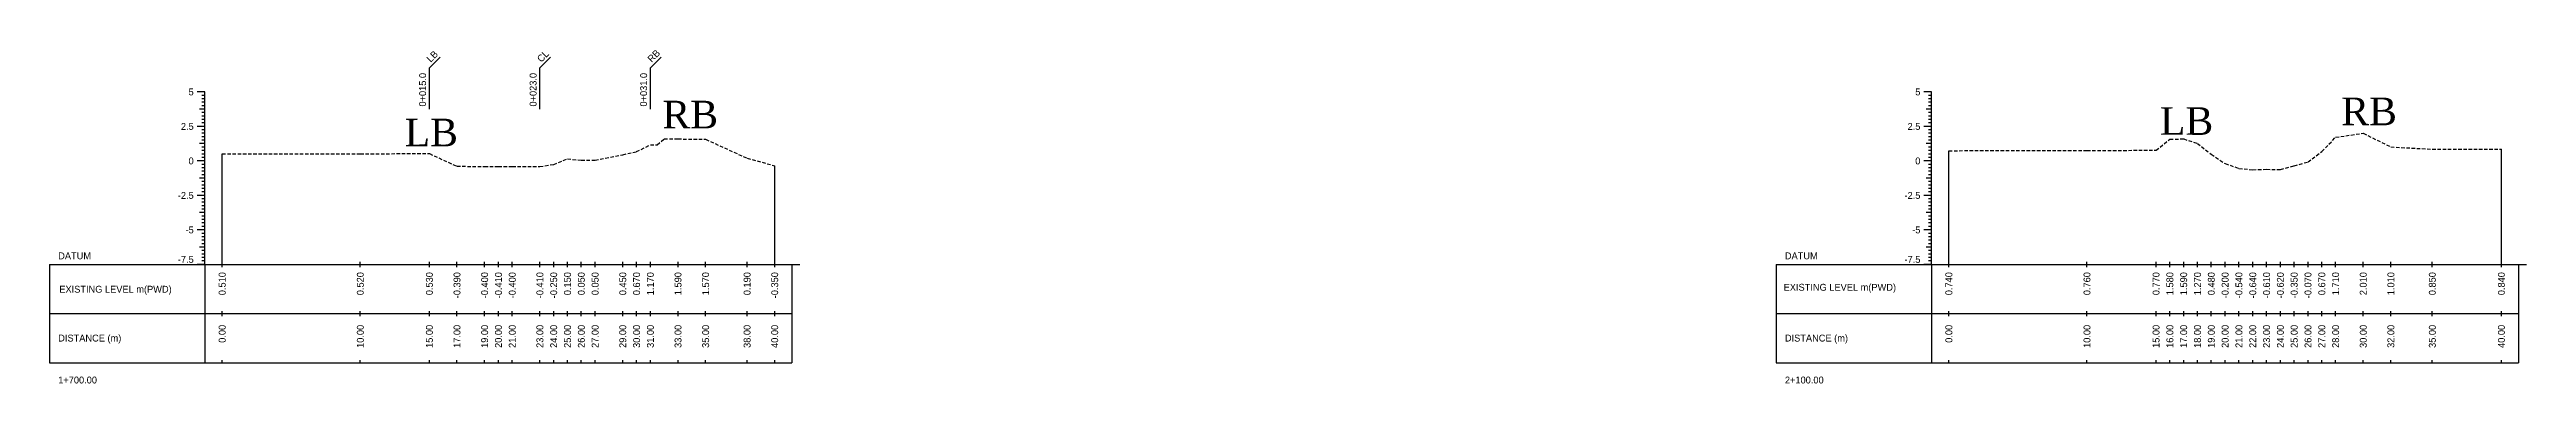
# Model space of a CAD drawing. Header units: inches. Extents: x 2917 to 4535, y -1482 to -1060.
# Drawn here: x 3897.8 to 4077.1, y -1232.3 to -1208.1 of the extents above; entities that cross this region are included whole.
import ezdxf
from ezdxf.enums import TextEntityAlignment as Align

# ---------------------------------------------------------------- set-up
doc = ezdxf.new("R2010")
doc.units = ezdxf.units.IN
doc.header["$MEASUREMENT"] = 0
doc.linetypes.add('HIDDEN', pattern=[0.375, 0.25, -0.125])
doc.layers.add('CS_Drawing', color=7, linetype='Continuous')
doc.layers.add('GL', color=3, linetype='HIDDEN')
doc.styles.add('romans', font='romans.shx')

msp = doc.modelspace()

# ---------------------------------------------------------------- linework, layer by layer
at = {"layer": 'CS_Drawing'}
for p, q in [((3925.28, -1209.45), (3926.06, -1208.67)), ((3925.28, -1212.45), (3925.28, -1209.45)), ((3933.28, -1209.45), (3934.06, -1208.67)), ((3933.28, -1212.45), (3933.28, -1209.45)), ((3941.28, -1209.45), (3942.06, -1208.67)), ((3941.28, -1212.45), (3941.28, -1209.45)), ((3909.03, -1211.2), (3908.47, -1211.2)), ((3909.03, -1211.2), (3908.64, -1211.2)), ((3909.03, -1211.2), (3908.81, -1211.2)), ((3909.03, -1211.45), (3908.81, -1211.45)), ((3909.03, -1211.7), (3908.81, -1211.7)), ((3909.03, -1211.95), (3908.81, -1211.95)), ((3909.03, -1223.7), (3909.03, -1211.2)), ((4034.03, -1211.2), (4033.47, -1211.2)), ((4034.03, -1211.2), (4033.64, -1211.2)), ((4034.03, -1211.2), (4033.81, -1211.2)), ((4034.03, -1211.45), (4033.81, -1211.45)), ((4034.03, -1211.7), (4033.81, -1211.7)), ((4034.03, -1211.95), (4033.81, -1211.95)), ((4034.03, -1223.7), (4034.03, -1211.2)), ((3909.03, -1213.7), (3908.47, -1213.7)), ((3909.03, -1212.45), (3908.64, -1212.45)), ((3909.03, -1213.7), (3908.64, -1213.7)), ((3909.03, -1212.2), (3908.81, -1212.2)), ((3909.03, -1212.45), (3908.81, -1212.45)), ((3909.03, -1212.7), (3908.81, -1212.7)), ((3909.03, -1212.95), (3908.81, -1212.95)), ((3909.03, -1213.2), (3908.81, -1213.2)), ((3909.03, -1213.45), (3908.81, -1213.45)), ((3909.03, -1213.7), (3908.81, -1213.7)), ((4034.03, -1213.7), (4033.47, -1213.7)), ((4034.03, -1212.45), (4033.64, -1212.45)), ((4034.03, -1213.7), (4033.64, -1213.7)), ((4034.03, -1212.2), (4033.81, -1212.2)), ((4034.03, -1212.45), (4033.81, -1212.45)), ((4034.03, -1212.7), (4033.81, -1212.7)), ((4034.03, -1212.95), (4033.81, -1212.95)), ((4034.03, -1213.2), (4033.81, -1213.2)), ((4034.03, -1213.45), (4033.81, -1213.45)), ((4034.03, -1213.7), (4033.81, -1213.7)), ((3909.03, -1214.95), (3908.64, -1214.95)), ((3909.03, -1213.95), (3908.81, -1213.95)), ((3909.03, -1214.2), (3908.81, -1214.2)), ((3909.03, -1214.45), (3908.81, -1214.45)), ((3909.03, -1214.7), (3908.81, -1214.7)), ((3909.03, -1214.95), (3908.81, -1214.95)), ((3909.03, -1215.2), (3908.81, -1215.2)), ((3909.03, -1215.45), (3908.81, -1215.45)), ((3909.03, -1215.7), (3908.81, -1215.7)), ((3910.28, -1223.7), (3910.28, -1215.69)), ((4034.03, -1214.95), (4033.64, -1214.95)), ((4034.03, -1213.95), (4033.81, -1213.95)), ((4034.03, -1214.2), (4033.81, -1214.2)), ((4034.03, -1214.45), (4033.81, -1214.45)), ((4034.03, -1214.7), (4033.81, -1214.7)), ((4034.03, -1214.95), (4033.81, -1214.95)), ((4034.03, -1215.2), (4033.81, -1215.2)), ((4034.03, -1215.45), (4033.81, -1215.45)), ((4034.03, -1215.7), (4033.81, -1215.7)), ((4035.28, -1223.7), (4035.28, -1215.46)), ((4075.28, -1223.7), (4075.28, -1215.36)), ((3909.03, -1216.2), (3908.47, -1216.2)), ((3909.03, -1216.2), (3908.64, -1216.2)), ((3909.03, -1217.45), (3908.64, -1217.45)), ((3909.03, -1215.95), (3908.81, -1215.95)), ((3909.03, -1216.2), (3908.81, -1216.2)), ((3909.03, -1216.45), (3908.81, -1216.45)), ((3909.03, -1216.7), (3908.81, -1216.7)), ((3909.03, -1216.95), (3908.81, -1216.95)), ((3909.03, -1217.2), (3908.81, -1217.2)), ((3909.03, -1217.45), (3908.81, -1217.45)), ((3950.28, -1223.7), (3950.28, -1216.55)), ((4034.03, -1216.2), (4033.47, -1216.2)), ((4034.03, -1216.2), (4033.64, -1216.2)), ((4034.03, -1217.45), (4033.64, -1217.45)), ((4034.03, -1215.95), (4033.81, -1215.95)), ((4034.03, -1216.2), (4033.81, -1216.2)), ((4034.03, -1216.45), (4033.81, -1216.45)), ((4034.03, -1216.7), (4033.81, -1216.7)), ((4034.03, -1216.95), (4033.81, -1216.95)), ((4034.03, -1217.2), (4033.81, -1217.2)), ((4034.03, -1217.45), (4033.81, -1217.45)), ((3909.03, -1218.7), (3908.47, -1218.7)), ((3909.03, -1218.7), (3908.64, -1218.7)), ((3909.03, -1217.7), (3908.81, -1217.7)), ((3909.03, -1217.95), (3908.81, -1217.95)), ((3909.03, -1218.2), (3908.81, -1218.2)), ((3909.03, -1218.45), (3908.81, -1218.45)), ((3909.03, -1218.7), (3908.81, -1218.7)), ((3909.03, -1218.95), (3908.81, -1218.95)), ((3909.03, -1219.2), (3908.81, -1219.2)), ((4034.03, -1218.7), (4033.47, -1218.7)), ((4034.03, -1218.7), (4033.64, -1218.7)), ((4034.03, -1217.7), (4033.81, -1217.7)), ((4034.03, -1217.95), (4033.81, -1217.95)), ((4034.03, -1218.2), (4033.81, -1218.2)), ((4034.03, -1218.45), (4033.81, -1218.45)), ((4034.03, -1218.7), (4033.81, -1218.7)), ((4034.03, -1218.95), (4033.81, -1218.95)), ((4034.03, -1219.2), (4033.81, -1219.2)), ((3909.03, -1219.95), (3908.64, -1219.95)), ((3909.03, -1219.45), (3908.81, -1219.45)), ((3909.03, -1219.7), (3908.81, -1219.7)), ((3909.03, -1219.95), (3908.81, -1219.95)), ((3909.03, -1220.2), (3908.81, -1220.2)), ((3909.03, -1220.45), (3908.81, -1220.45)), ((3909.03, -1220.7), (3908.81, -1220.7)), ((3909.03, -1220.95), (3908.81, -1220.95)), ((4034.03, -1219.95), (4033.64, -1219.95)), ((4034.03, -1219.45), (4033.81, -1219.45)), ((4034.03, -1219.7), (4033.81, -1219.7)), ((4034.03, -1219.95), (4033.81, -1219.95)), ((4034.03, -1220.2), (4033.81, -1220.2)), ((4034.03, -1220.45), (4033.81, -1220.45)), ((4034.03, -1220.7), (4033.81, -1220.7)), ((4034.03, -1220.95), (4033.81, -1220.95)), ((3909.03, -1221.2), (3908.47, -1221.2)), ((3909.03, -1221.2), (3908.64, -1221.2)), ((3909.03, -1222.45), (3908.64, -1222.45)), ((3909.03, -1221.2), (3908.81, -1221.2)), ((3909.03, -1221.45), (3908.81, -1221.45)), ((3909.03, -1221.7), (3908.81, -1221.7)), ((3909.03, -1221.95), (3908.81, -1221.95)), ((3909.03, -1222.2), (3908.81, -1222.2)), ((3909.03, -1222.45), (3908.81, -1222.45)), ((3909.03, -1222.7), (3908.81, -1222.7)), ((4034.03, -1221.2), (4033.47, -1221.2)), ((4034.03, -1221.2), (4033.64, -1221.2)), ((4034.03, -1222.45), (4033.64, -1222.45)), ((4034.03, -1221.2), (4033.81, -1221.2)), ((4034.03, -1221.45), (4033.81, -1221.45)), ((4034.03, -1221.7), (4033.81, -1221.7)), ((4034.03, -1221.95), (4033.81, -1221.95)), ((4034.03, -1222.2), (4033.81, -1222.2)), ((4034.03, -1222.45), (4033.81, -1222.45)), ((4034.03, -1222.7), (4033.81, -1222.7)), ((3897.78, -1223.7), (3909.03, -1223.7)), ((3897.78, -1223.7), (3897.78, -1230.83)), ((3909.03, -1223.7), (3908.47, -1223.7)), ((3909.03, -1223.7), (3908.64, -1223.7)), ((3909.03, -1222.95), (3908.81, -1222.95)), ((3909.03, -1223.2), (3908.81, -1223.2)), ((3909.03, -1223.45), (3908.81, -1223.45)), ((3909.03, -1223.7), (3908.81, -1223.7)), ((3909.03, -1223.7), (3951.53, -1223.7)), ((3909.03, -1223.7), (3909.03, -1230.83)), ((3910.28, -1223.89), (3910.28, -1223.51)), ((3920.28, -1223.89), (3920.28, -1223.51)), ((3925.28, -1223.89), (3925.28, -1223.51)), ((3927.28, -1223.89), (3927.28, -1223.51)), ((3929.28, -1223.89), (3929.28, -1223.51)), ((3930.28, -1223.89), (3930.28, -1223.51)), ((3931.28, -1223.89), (3931.28, -1223.51)), ((3933.28, -1223.89), (3933.28, -1223.51)), ((3934.28, -1223.89), (3934.28, -1223.51)), ((3935.28, -1223.89), (3935.28, -1223.51)), ((3936.28, -1223.89), (3936.28, -1223.51)), ((3937.28, -1223.89), (3937.28, -1223.51)), ((3939.28, -1223.89), (3939.28, -1223.51)), ((3940.28, -1223.89), (3940.28, -1223.51)), ((3941.28, -1223.89), (3941.28, -1223.51)), ((3943.28, -1223.89), (3943.28, -1223.51)), ((3945.28, -1223.89), (3945.28, -1223.51)), ((3948.28, -1223.89), (3948.28, -1223.51)), ((3950.28, -1223.89), (3950.28, -1223.51)), ((3951.53, -1223.7), (3952.1, -1223.7)), ((3951.53, -1223.7), (3951.93, -1223.7)), ((3951.53, -1223.7), (3951.76, -1223.7)), ((3951.53, -1223.7), (3951.53, -1230.83)), ((4022.78, -1223.7), (4034.03, -1223.7)), ((4022.78, -1223.7), (4022.78, -1230.83)), ((4034.03, -1223.7), (4033.47, -1223.7)), ((4034.03, -1223.7), (4033.64, -1223.7)), ((4034.03, -1222.95), (4033.81, -1222.95)), ((4034.03, -1223.2), (4033.81, -1223.2)), ((4034.03, -1223.45), (4033.81, -1223.45)), ((4034.03, -1223.7), (4033.81, -1223.7)), ((4034.03, -1223.7), (4076.53, -1223.7)), ((4034.03, -1223.7), (4034.03, -1230.83)), ((4035.28, -1223.89), (4035.28, -1223.51)), ((4045.28, -1223.89), (4045.28, -1223.51)), ((4050.28, -1223.89), (4050.28, -1223.51)), ((4051.28, -1223.89), (4051.28, -1223.51)), ((4052.28, -1223.89), (4052.28, -1223.51)), ((4053.28, -1223.89), (4053.28, -1223.51)), ((4054.28, -1223.89), (4054.28, -1223.51)), ((4055.28, -1223.89), (4055.28, -1223.51)), ((4056.28, -1223.89), (4056.28, -1223.51)), ((4057.28, -1223.89), (4057.28, -1223.51)), ((4058.28, -1223.89), (4058.28, -1223.51)), ((4059.28, -1223.89), (4059.28, -1223.51)), ((4060.28, -1223.89), (4060.28, -1223.51)), ((4061.28, -1223.89), (4061.28, -1223.51)), ((4062.28, -1223.89), (4062.28, -1223.51)), ((4063.28, -1223.89), (4063.28, -1223.51)), ((4065.28, -1223.89), (4065.28, -1223.51)), ((4067.28, -1223.89), (4067.28, -1223.51)), ((4070.28, -1223.89), (4070.28, -1223.51)), ((4075.28, -1223.89), (4075.28, -1223.51)), ((4076.53, -1223.7), (4077.1, -1223.7)), ((4076.53, -1223.7), (4076.93, -1223.7)), ((4076.53, -1223.7), (4076.76, -1223.7)), ((4076.53, -1223.7), (4076.53, -1230.83)), ((3897.78, -1227.26), (3909.03, -1227.26)), ((3909.03, -1227.26), (3951.53, -1227.26)), ((3909.03, -1227.26), (3951.53, -1227.26)), ((3910.28, -1227.45), (3910.28, -1227.08)), ((3920.28, -1227.45), (3920.28, -1227.08)), ((3925.28, -1227.45), (3925.28, -1227.08)), ((3927.28, -1227.45), (3927.28, -1227.08)), ((3929.28, -1227.45), (3929.28, -1227.08)), ((3930.28, -1227.45), (3930.28, -1227.08)), ((3931.28, -1227.45), (3931.28, -1227.08)), ((3933.28, -1227.45), (3933.28, -1227.08)), ((3934.28, -1227.45), (3934.28, -1227.08)), ((3935.28, -1227.45), (3935.28, -1227.08)), ((3936.28, -1227.45), (3936.28, -1227.08)), ((3937.28, -1227.45), (3937.28, -1227.08)), ((3939.28, -1227.45), (3939.28, -1227.08)), ((3940.28, -1227.45), (3940.28, -1227.08)), ((3941.28, -1227.45), (3941.28, -1227.08)), ((3943.28, -1227.45), (3943.28, -1227.08)), ((3945.28, -1227.45), (3945.28, -1227.08)), ((3948.28, -1227.45), (3948.28, -1227.08)), ((3950.28, -1227.45), (3950.28, -1227.08)), ((4022.78, -1227.26), (4034.03, -1227.26)), ((4034.03, -1227.26), (4076.53, -1227.26)), ((4034.03, -1227.26), (4076.53, -1227.26)), ((4035.28, -1227.45), (4035.28, -1227.08)), ((4045.28, -1227.45), (4045.28, -1227.08)), ((4050.28, -1227.45), (4050.28, -1227.08)), ((4051.28, -1227.45), (4051.28, -1227.08)), ((4052.28, -1227.45), (4052.28, -1227.08)), ((4053.28, -1227.45), (4053.28, -1227.08)), ((4054.28, -1227.45), (4054.28, -1227.08)), ((4055.28, -1227.45), (4055.28, -1227.08)), ((4056.28, -1227.45), (4056.28, -1227.08)), ((4057.28, -1227.45), (4057.28, -1227.08)), ((4058.28, -1227.45), (4058.28, -1227.08)), ((4059.28, -1227.45), (4059.28, -1227.08)), ((4060.28, -1227.45), (4060.28, -1227.08)), ((4061.28, -1227.45), (4061.28, -1227.08)), ((4062.28, -1227.45), (4062.28, -1227.08)), ((4063.28, -1227.45), (4063.28, -1227.08)), ((4065.28, -1227.45), (4065.28, -1227.08)), ((4067.28, -1227.45), (4067.28, -1227.08)), ((4070.28, -1227.45), (4070.28, -1227.08)), ((4075.28, -1227.45), (4075.28, -1227.08)), ((3897.78, -1230.83), (3909.03, -1230.83)), ((3909.03, -1230.83), (3951.53, -1230.83)), ((3910.28, -1230.83), (3910.28, -1230.64)), ((3920.28, -1230.83), (3920.28, -1230.64)), ((3925.28, -1230.83), (3925.28, -1230.64)), ((3927.28, -1230.83), (3927.28, -1230.64)), ((3929.28, -1230.83), (3929.28, -1230.64)), ((3930.28, -1230.83), (3930.28, -1230.64)), ((3931.28, -1230.83), (3931.28, -1230.64)), ((3933.28, -1230.83), (3933.28, -1230.64)), ((3934.28, -1230.83), (3934.28, -1230.64)), ((3935.28, -1230.83), (3935.28, -1230.64)), ((3936.28, -1230.83), (3936.28, -1230.64)), ((3937.28, -1230.83), (3937.28, -1230.64)), ((3939.28, -1230.83), (3939.28, -1230.64)), ((3940.28, -1230.83), (3940.28, -1230.64)), ((3941.28, -1230.83), (3941.28, -1230.64)), ((3943.28, -1230.83), (3943.28, -1230.64)), ((3945.28, -1230.83), (3945.28, -1230.64)), ((3948.28, -1230.83), (3948.28, -1230.64)), ((3950.28, -1230.83), (3950.28, -1230.64)), ((4022.78, -1230.83), (4034.03, -1230.83)), ((4034.03, -1230.83), (4076.53, -1230.83)), ((4035.28, -1230.83), (4035.28, -1230.64)), ((4045.28, -1230.83), (4045.28, -1230.64)), ((4050.28, -1230.83), (4050.28, -1230.64)), ((4051.28, -1230.83), (4051.28, -1230.64)), ((4052.28, -1230.83), (4052.28, -1230.64)), ((4053.28, -1230.83), (4053.28, -1230.64)), ((4054.28, -1230.83), (4054.28, -1230.64)), ((4055.28, -1230.83), (4055.28, -1230.64)), ((4056.28, -1230.83), (4056.28, -1230.64)), ((4057.28, -1230.83), (4057.28, -1230.64)), ((4058.28, -1230.83), (4058.28, -1230.64)), ((4059.28, -1230.83), (4059.28, -1230.64)), ((4060.28, -1230.83), (4060.28, -1230.64)), ((4061.28, -1230.83), (4061.28, -1230.64)), ((4062.28, -1230.83), (4062.28, -1230.64)), ((4063.28, -1230.83), (4063.28, -1230.64)), ((4065.28, -1230.83), (4065.28, -1230.64)), ((4067.28, -1230.83), (4067.28, -1230.64)), ((4070.28, -1230.83), (4070.28, -1230.64)), ((4075.28, -1230.83), (4075.28, -1230.64))]:
    msp.add_line(p, q, dxfattribs=at)
at = {"layer": 'GL'}
for points in [[(3910.28, -1215.69), (3920.28, -1215.68), (3925.28, -1215.67), (3927.28, -1216.59), (3929.28, -1216.6), (3930.28, -1216.61), (3931.28, -1216.6), (3933.28, -1216.61), (3934.28, -1216.45), (3935.28, -1216.05), (3936.28, -1216.15), (3937.28, -1216.15), (3939.28, -1215.75), (3940.28, -1215.53), (3941.28, -1215.03), (3941.78, -1215.03), (3942.28, -1214.61), (3943.28, -1214.61), (3945.28, -1214.63), (3948.28, -1216.01), (3950.28, -1216.55)], [(4035.28, -1215.46), (4045.28, -1215.44), (4050.28, -1215.43), (4051.28, -1214.62), (4052.28, -1214.61), (4053.28, -1214.93), (4054.28, -1215.72), (4055.28, -1216.4), (4056.28, -1216.74), (4057.28, -1216.84), (4058.28, -1216.81), (4059.28, -1216.82), (4060.28, -1216.55), (4061.28, -1216.27), (4062.28, -1215.53), (4063.28, -1214.49), (4065.28, -1214.19), (4067.28, -1215.19), (4070.28, -1215.35), (4075.28, -1215.36)]]:
    msp.add_lwpolyline(points, dxfattribs=at)

# ---------------------------------------------------------------- texts
at = {"char_height": 2, "width": 27.1477, "attachment_point": 1, "style": 'romans'}
for s, insert in [('{\\fTimes New Roman|b0|i0|c0|p18;RB}', (3942.15, -1211.84)), ('{\\fTimes New Roman|b0|i0|c0|p18;RB}', (4063.69, -1211.61)), ('{\\fTimes New Roman|b0|i0|c0|p18;LB}', (3923.49, -1213.14)), ('{\\fTimes New Roman|b0|i0|c0|p18;LB}', (4050.56, -1212.31))]:
    msp.add_mtext(s, dxfattribs=dict(at, insert=insert))
at = {"layer": 'CS_Drawing'}
for s, rotation, p in [('LB', 45, (3925.48, -1209.2)), ('CL', 45, (3933.48, -1209.2)), ('RB', 45, (3941.48, -1209.2)), ('0+015.0', 90, (3925.19, -1212.26)), ('0+023.0', 90, (3933.19, -1212.26)), ('0+031.0', 90, (3941.19, -1212.26))]:
    msp.add_text(s, height=0.5, rotation=rotation, dxfattribs=at).set_placement(p, align=Align.BOTTOM_LEFT)
for s, p in [('5', (3908.22, -1211.2)), ('5', (4033.22, -1211.2)), ('2.5', (3908.22, -1213.7)), ('2.5', (4033.22, -1213.7)), ('0', (3908.22, -1216.2)), ('0', (4033.22, -1216.2)), ('-2.5', (3908.22, -1218.7)), ('-2.5', (4033.22, -1218.7)), ('-5', (3908.22, -1221.2)), ('-5', (4033.22, -1221.2))]:
    msp.add_text(s, height=0.5, dxfattribs=at).set_placement(p, align=Align.MIDDLE_RIGHT)
for s, p in [('DATUM', (3898.41, -1223.08)), ('DATUM', (4023.41, -1223.08)), ('EXISTING LEVEL m(PWD)', (3898.49, -1225.5)), ('EXISTING LEVEL m(PWD)', (4023.32, -1225.36)), ('DISTANCE (m)', (3898.41, -1229.04)), ('DISTANCE (m)', (4023.41, -1229.04)), ('1+700.00', (3898.41, -1232.08)), ('2+100.00', (4023.41, -1232.08))]:
    msp.add_text(s, height=0.5, dxfattribs=at).set_placement(p, align=Align.MIDDLE_LEFT)
for p in [(3908.22, -1223.59), (4033.22, -1223.59)]:
    msp.add_text('-7.5', height=0.5, dxfattribs=at).set_placement(p, align=Align.RIGHT)
for s, p in [('0.510', (3910.28, -1224.26)), ('0.520', (3920.28, -1224.26)), ('0.530', (3925.28, -1224.26)), ('-0.390', (3927.28, -1224.26)), ('-0.400', (3929.28, -1224.26)), ('-0.410', (3930.28, -1224.26)), ('-0.400', (3931.28, -1224.26)), ('-0.410', (3933.28, -1224.26)), ('-0.250', (3934.28, -1224.26)), ('0.150', (3935.28, -1224.26)), ('0.050', (3936.28, -1224.26)), ('0.050', (3937.28, -1224.26)), ('0.450', (3939.28, -1224.26)), ('0.670', (3940.28, -1224.26)), ('1.170', (3941.28, -1224.26)), ('1.590', (3943.28, -1224.26)), ('1.570', (3945.28, -1224.26)), ('0.190', (3948.28, -1224.26)), ('-0.350', (3950.28, -1224.26)), ('0.740', (4035.28, -1224.26)), ('0.760', (4045.28, -1224.26)), ('0.770', (4050.28, -1224.26)), ('1.580', (4051.28, -1224.26)), ('1.590', (4052.28, -1224.26)), ('1.270', (4053.28, -1224.26)), ('0.480', (4054.28, -1224.26)), ('-0.200', (4055.28, -1224.26)), ('-0.540', (4056.28, -1224.26)), ('-0.640', (4057.28, -1224.26)), ('-0.610', (4058.28, -1224.26)), ('-0.620', (4059.28, -1224.26)), ('-0.350', (4060.28, -1224.26)), ('-0.070', (4061.28, -1224.26)), ('0.670', (4062.28, -1224.26)), ('1.710', (4063.28, -1224.26)), ('2.010', (4065.28, -1224.26)), ('1.010', (4067.28, -1224.26)), ('0.850', (4070.28, -1224.26)), ('0.840', (4075.28, -1224.26)), ('0.00', (3910.28, -1228.08)), ('10.00', (3920.28, -1228.08)), ('15.00', (3925.28, -1228.08)), ('17.00', (3927.28, -1228.08)), ('19.00', (3929.28, -1228.08)), ('20.00', (3930.28, -1228.08)), ('21.00', (3931.28, -1228.08)), ('23.00', (3933.28, -1228.08)), ('24.00', (3934.28, -1228.08)), ('25.00', (3935.28, -1228.08)), ('26.00', (3936.28, -1228.08)), ('27.00', (3937.28, -1228.08)), ('29.00', (3939.28, -1228.08)), ('30.00', (3940.28, -1228.08)), ('31.00', (3941.28, -1228.08)), ('33.00', (3943.28, -1228.08)), ('35.00', (3945.28, -1228.08)), ('38.00', (3948.28, -1228.08)), ('40.00', (3950.28, -1228.08)), ('0.00', (4035.28, -1228.08)), ('10.00', (4045.28, -1228.08)), ('15.00', (4050.28, -1228.08)), ('16.00', (4051.28, -1228.08)), ('17.00', (4052.28, -1228.08)), ('18.00', (4053.28, -1228.08)), ('19.00', (4054.28, -1228.08)), ('20.00', (4055.28, -1228.08)), ('21.00', (4056.28, -1228.08)), ('22.00', (4057.28, -1228.08)), ('23.00', (4058.28, -1228.08)), ('24.00', (4059.28, -1228.08)), ('25.00', (4060.28, -1228.08)), ('26.00', (4061.28, -1228.08)), ('27.00', (4062.28, -1228.08)), ('28.00', (4063.28, -1228.08)), ('30.00', (4065.28, -1228.08)), ('32.00', (4067.28, -1228.08)), ('35.00', (4070.28, -1228.08)), ('40.00', (4075.28, -1228.08))]:
    msp.add_text(s, height=0.5, rotation=90, dxfattribs=at).set_placement(p, align=Align.MIDDLE_RIGHT)

doc.saveas('drawing.dxf')
